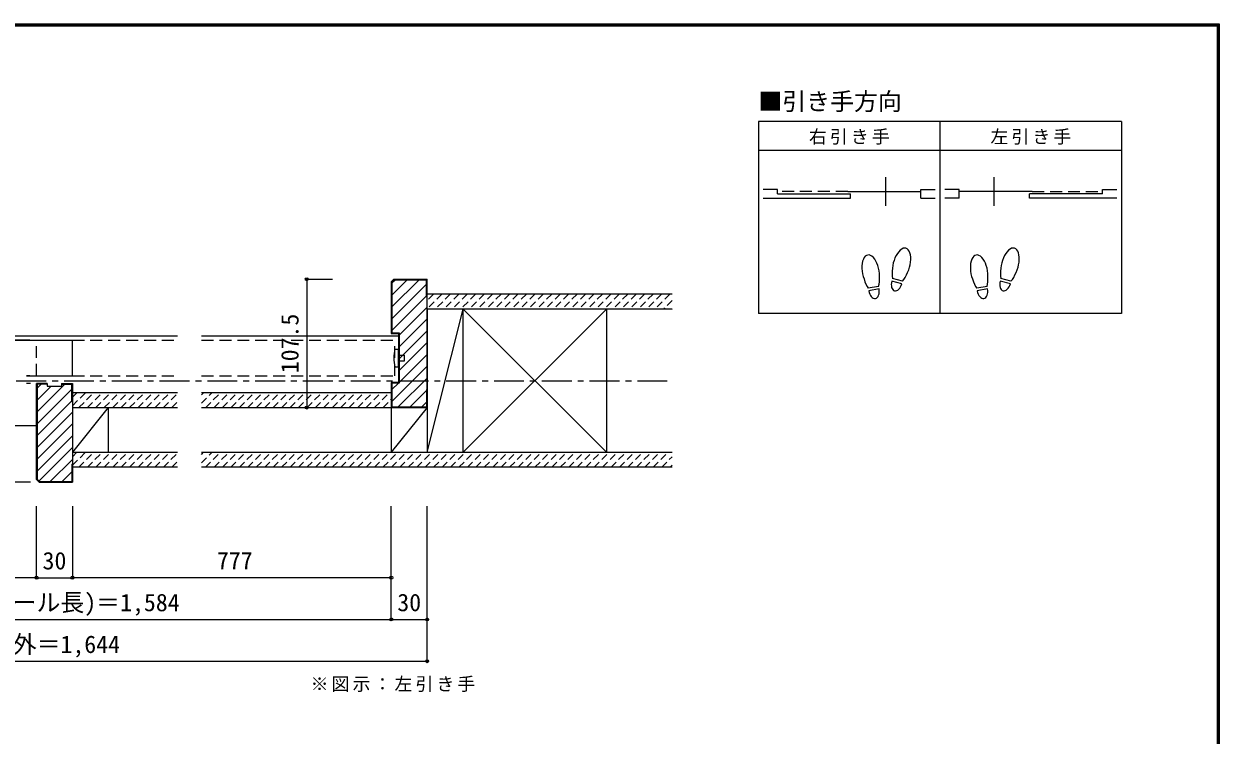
# Model space of a CAD drawing. Units: millimetres at full size, sheet at 1:5; details may follow other scales. Extents: x -973 to 977, y -718 to 696.
# Drawn here: x -24 to 977, y 100 to 696 of the extents above; entities that cross this region are included whole.
import ezdxf
from ezdxf.enums import TextEntityAlignment as Align

# ---------------------------------------------------------------- set-up
doc = ezdxf.new("R2010")
doc.units = ezdxf.units.MM
doc.header["$LTSCALE"] = 5
doc.header["$PDMODE"] = 32
doc.header["$PDSIZE"] = 2.5
for name, pattern in [('CHAIN1', [8, 5, -1, 1, -1]), ('DASHED1', [1.8, 1.2, -0.6]), ('DASHED2', [3, 2, -1])]:
    doc.linetypes.add(name, pattern=pattern)
for name, color, linetype in [('0-1_通り芯', 4, 'CHAIN1'), ('0-2_柱', 3, 'Continuous'), ('0-3_仕上げ', 2, 'Continuous'), ('0-4_枠', 3, 'Continuous'), ('0-6_扉', 2, 'Continuous'), ('0-7_金物', 7, 'Continuous'), ('0-8_戸当り', 3, 'Continuous'), ('0-A_文字', 3, 'Continuous'), ('0-B_寸法', 7, 'Continuous'), ('0-C_ハッチ', 4, 'DASHED1'), ('F-1_枠', 6, 'Continuous')]:
    doc.layers.add(name, color=color, linetype=linetype)
doc.styles.add('ＭＳ ゴシック', font='')
doc.styles.get('ＭＳ ゴシック').set_extended_font_data('MS Gothic')

msp = doc.modelspace()

# ---------------------------------------------------------------- linework, layer by layer
at = {"layer": '0-1_通り芯'}
msp.add_line((-510.347, 396.994), (518.743, 396.994), dxfattribs=at)
at = {"layer": '0-2_柱'}
for p, q in [((313.653, 456.994), (313.653, 336.994)), ((343.653, 336.994), (343.653, 456.994)), ((463.653, 456.994), (463.653, 336.994)), ((46.653, 374.494), (46.653, 336.994)), ((283.653, 374.494), (283.653, 336.994))]:
    msp.add_line(p, q, dxfattribs=at)
at = {"layer": '0-2_柱', "color": 7}
for p, q in [((313.653, 336.994), (343.653, 456.994)), ((343.653, 336.994), (463.653, 456.994)), ((463.653, 336.994), (343.653, 456.994)), ((46.653, 374.494), (16.653, 336.994)), ((313.653, 374.494), (283.653, 336.994))]:
    msp.add_line(p, q, dxfattribs=at)
at = {"layer": '0-3_仕上げ'}
for p, q in [((518.743, 469.494), (313.653, 469.494)), ((518.743, 456.994), (313.653, 456.994)), ((16.653, 386.994), (104.77, 386.994)), ((124.77, 386.994), (283.653, 386.994)), ((283.653, 386.994), (283.653, 374.494)), ((16.653, 374.494), (104.77, 374.494)), ((124.77, 374.494), (283.653, 374.494)), ((16.653, 336.994), (104.77, 336.994)), ((124.77, 336.994), (518.743, 336.994)), ((104.77, 324.494), (16.653, 324.494)), ((518.743, 324.494), (124.77, 324.494))]:
    msp.add_line(p, q, dxfattribs=at)
at = {"layer": '0-4_枠'}
for p, q in [((285.774, 481.994), (283.653, 479.872)), ((285.981, 481.494), (284.153, 479.665)), ((285.774, 481.994), (313.653, 481.994)), ((285.981, 481.494), (313.153, 481.494)), ((313.153, 466.994), (313.153, 481.494)), ((313.653, 374.494), (313.653, 481.994)), ((283.653, 479.872), (283.653, 436.494)), ((284.153, 479.665), (284.153, 436.994)), ((313.153, 466.994), (313.653, 466.994)), ((283.653, 436.494), (289.653, 436.494)), ((284.153, 436.994), (290.153, 436.994)), ((289.653, 436.494), (289.653, 395.494)), ((290.153, 436.994), (290.153, 394.994)), ((-4.347, 394.494), (-13.347, 394.494)), ((-12.847, 393.994), (-12.847, 314.322)), ((-4.347, 393.994), (-12.847, 393.994)), ((-4.347, 394.494), (-4.347, 392.494)), ((-4.347, 392.494), (7.653, 392.494)), ((7.653, 394.494), (7.653, 392.494)), ((7.653, 394.494), (16.653, 394.494)), ((7.653, 393.994), (16.153, 393.994)), ((16.153, 379.494), (16.153, 393.994)), ((16.653, 394.494), (16.653, 311.994)), ((289.653, 395.494), (283.653, 395.494)), ((283.653, 395.494), (283.653, 374.494)), ((290.153, 394.994), (284.153, 394.994)), ((284.153, 394.994), (284.153, 374.994)), ((313.653, 389.494), (313.153, 389.494)), ((313.153, 389.494), (313.153, 374.994)), ((16.153, 379.494), (16.653, 379.494)), ((283.653, 374.494), (313.653, 374.494)), ((284.153, 374.994), (313.153, 374.994)), ((16.153, 326.994), (16.153, 312.494)), ((16.153, 326.994), (16.653, 326.994)), ((-11.018, 312.494), (-12.847, 314.322)), ((-11.226, 311.994), (16.653, 311.994)), ((-11.018, 312.494), (16.153, 312.494))]:
    msp.add_line(p, q, dxfattribs=at)
at = {"layer": '0-4_枠', "color": 4}
for p, q in [((-138.347, 434.494), (104.77, 434.494)), ((124.77, 434.494), (289.653, 434.494)), ((-138.347, 359.494), (-13.347, 359.494))]:
    msp.add_line(p, q, dxfattribs=at)
at = {"layer": '0-4_枠'}
msp.add_lwpolyline([(-11.226, 311.994), (-13.347, 314.115), (-13.347, 394.494)], dxfattribs=at)
at = {"layer": '0-6_扉', "color": 6}
for p, q in [((-138.347, 430.994), (16.653, 430.994)), ((16.653, 400.994), (16.653, 430.994)), ((-21.661, 400.994), (16.653, 400.994))]:
    msp.add_line(p, q, dxfattribs=at)
at = {"layer": '0-6_扉', "linetype": 'DASHED2'}
for p, q in [((-13.347, 400.994), (-13.347, 430.994)), ((-13.347, 430.994), (104.77, 430.994)), ((124.77, 430.994), (286.653, 430.994)), ((286.653, 400.994), (286.653, 430.994)), ((-13.347, 400.994), (104.77, 400.994)), ((124.77, 400.994), (286.653, 400.994))]:
    msp.add_line(p, q, dxfattribs=at)
at = {"layer": '0-7_金物'}
for p, q in [((286.653, 423.494), (289.653, 423.494)), ((289.653, 418.494), (294.653, 418.494))]:
    msp.add_line(p, q, dxfattribs=at)
for points in [[(286.653, 408.494), (289.653, 408.494), (289.653, 423.494)], [(289.653, 413.494), (294.653, 413.494), (294.653, 418.494)]]:
    msp.add_lwpolyline(points, dxfattribs=at)
msp.add_arc((317.104, 415.994), 31.361, 166.16368, 193.83629, dxfattribs=at)
at = {"layer": '0-8_戸当り'}
for p, q in [((697.586, 543.354), (697.586, 567.354)), ((788.386, 543.354), (788.386, 567.354)), ((711.079, 478.206), (702.598, 480.478)), ((711.622, 480.235), (703.142, 482.507)), ((801.879, 478.206), (793.398, 480.478)), ((802.422, 480.235), (793.942, 482.507)), ((691.611, 475.878), (682.965, 474.353)), ((691.976, 473.81), (683.33, 472.285)), ((782.411, 475.878), (773.765, 474.353)), ((782.776, 473.81), (774.13, 472.285))]:
    msp.add_line(p, q, dxfattribs=at)
at = {"layer": '0-8_戸当り', "color": 2}
for p, q in [((606.986, 557.154), (594.986, 557.154)), ((606.986, 553.554), (606.986, 557.154)), ((606.986, 553.554), (668.186, 553.554)), ((665.786, 555.354), (726.986, 555.354)), ((668.186, 549.954), (668.186, 553.554)), ((726.986, 549.954), (726.986, 557.154)), ((726.986, 557.154), (738.986, 557.154)), ((758.986, 557.154), (746.986, 557.154)), ((758.986, 549.954), (758.986, 557.154)), ((820.186, 555.354), (758.986, 555.354)), ((817.786, 549.954), (817.786, 553.554)), ((878.986, 553.554), (817.786, 553.554)), ((878.986, 553.554), (878.986, 557.154)), ((878.986, 557.154), (890.986, 557.154)), ((594.986, 549.954), (668.186, 549.954)), ((726.986, 549.954), (738.986, 549.954)), ((758.986, 549.954), (746.986, 549.954)), ((890.986, 549.954), (817.786, 549.954))]:
    msp.add_line(p, q, dxfattribs=at)
at = {"layer": '0-8_戸当り', "color": 2, "linetype": 'DASHED2'}
for p, q in [((665.786, 555.354), (606.986, 555.354)), ((820.186, 555.354), (878.986, 555.354))]:
    msp.add_line(p, q, dxfattribs=at)
at = {"layer": '0-8_戸当り'}
for centre, major_axis, ratio, start_param, end_param in [((684.95, 488.377), (-2.445, 13.867), 0.5, 4.34059143, 8.22577918), ((710.867, 494.378), (3.644, 13.601), 0.5, 4.34059143, 8.22577918), ((775.75, 488.377), (-2.445, 13.867), 0.5, 4.34059143, 8.22577918), ((801.667, 494.378), (3.644, 13.601), 0.5, 4.34059143, 8.22577918), ((710.763, 493.989), (4.416, 16.48), 0.4, 1.85063327, 2.44287679), ((801.563, 493.989), (4.416, 16.48), 0.4, 1.85063327, 2.44287679), ((685.02, 487.981), (-2.963, 16.802), 0.4, 1.85063327, 2.44287679), ((685.02, 487.981), (-2.963, 16.802), 0.4, 3.84030852, 4.43255203), ((706.838, 479.342), (1.894, 7.067), 0.6, 1.57079633, 4.71238898), ((710.763, 493.989), (4.416, 16.48), 0.4, 3.84030852, 4.43255203), ((775.82, 487.981), (-2.963, 16.802), 0.4, 1.85063327, 2.44287679), ((775.82, 487.981), (-2.963, 16.802), 0.4, 3.84030852, 4.43255203), ((797.638, 479.342), (1.894, 7.067), 0.6, 1.57079633, 4.71238898), ((801.563, 493.989), (4.416, 16.48), 0.4, 3.84030852, 4.43255203), ((687.653, 473.047), (-1.27, 7.205), 0.6, 1.57079633, 4.71238898), ((778.453, 473.047), (-1.27, 7.205), 0.6, 1.57079633, 4.71238898)]:
    msp.add_ellipse(centre, major_axis=major_axis, ratio=ratio, start_param=start_param, end_param=end_param, dxfattribs=at)
at = {"layer": '0-A_文字'}
for p, q in [((894.986, 614.167), (590.986, 614.167)), ((590.986, 614.167), (590.986, 453.167)), ((742.986, 614.167), (742.986, 453.167)), ((894.986, 614.167), (894.986, 453.167)), ((590.986, 590.167), (894.986, 590.167)), ((894.986, 453.167), (590.986, 453.167))]:
    msp.add_line(p, q, dxfattribs=at)
at = {"layer": '0-B_寸法', "color": 4}
for p, q in [((212.888, 481.994), (212.888, 374.494)), ((212.888, 481.994), (234.366, 481.994)), ((-19.005, 430.994), (-44.052, 430.994)), ((-19.005, 400.994), (-21.661, 400.994)), ((-18.41, 394.494), (-21.661, 394.494)), ((212.888, 374.494), (234.366, 374.494)), ((-18.41, 311.994), (-44.052, 311.994)), ((-13.347, 231.994), (-13.347, 291.994)), ((16.653, 291.994), (16.653, 231.994)), ((283.653, 196.994), (283.653, 291.994)), ((313.653, 161.994), (313.653, 291.994)), ((-13.347, 231.994), (-280.347, 231.994)), ((-13.347, 231.994), (16.653, 231.994)), ((283.653, 231.994), (16.653, 231.994)), ((-310.347, 196.994), (313.653, 196.994)), ((-310.347, 161.994), (313.653, 161.994))]:
    msp.add_line(p, q, dxfattribs=at)
at = {"layer": '0-B_寸法'}
for p in [(212.888, 481.994), (212.888, 374.494), (-13.347, 231.994), (16.653, 231.994), (283.653, 231.994), (283.653, 196.994), (313.653, 196.994), (313.653, 161.994)]:
    msp.add_point(p, dxfattribs=at)
at = {"layer": '0-C_ハッチ', "linetype": 'Continuous'}
for p, q in [((284.153, 458.817), (306.829, 481.494)), ((284.153, 468.717), (296.93, 481.494)), ((284.153, 478.616), (287.03, 481.494)), ((284.153, 448.918), (313.153, 477.918)), ((284.153, 439.018), (313.153, 468.018)), ((290.153, 435.119), (313.653, 458.619)), ((290.153, 425.219), (313.653, 448.719)), ((290.153, 415.32), (313.653, 438.82)), ((290.153, 405.42), (313.653, 428.92)), ((290.153, 395.521), (313.653, 419.021)), ((284.153, 379.621), (313.653, 409.121)), ((-12.847, 370.812), (10.334, 393.994)), ((-12.847, 390.611), (-9.464, 393.994)), ((-12.847, 380.712), (-1.065, 392.494)), ((284.153, 389.521), (289.626, 394.994)), ((289.425, 374.994), (313.653, 399.222)), ((-12.847, 360.913), (16.153, 389.913)), ((299.324, 374.994), (313.153, 388.822)), ((-12.847, 351.013), (16.153, 380.013)), ((-12.847, 341.114), (16.653, 370.614)), ((309.224, 374.994), (313.153, 378.923)), ((-12.847, 331.214), (16.653, 360.714)), ((-12.847, 321.315), (16.653, 350.815)), ((-11.393, 312.869), (16.653, 340.915)), ((-1.869, 312.494), (16.653, 331.016)), ((8.03, 312.494), (16.153, 320.616))]:
    msp.add_line(p, q, dxfattribs=at)
at = {"layer": '0-C_ハッチ'}
for p, q in [((318.901, 469.494), (313.653, 464.246)), ((325.972, 469.494), (313.653, 457.175)), ((333.043, 469.494), (320.543, 456.994)), ((340.114, 469.494), (327.614, 456.994)), ((347.185, 469.494), (334.685, 456.994)), ((354.256, 469.494), (341.756, 456.994)), ((361.327, 469.494), (348.827, 456.994)), ((368.398, 469.494), (355.898, 456.994)), ((375.47, 469.494), (362.97, 456.994)), ((382.541, 469.494), (370.041, 456.994)), ((389.612, 469.494), (377.112, 456.994)), ((396.683, 469.494), (384.183, 456.994)), ((403.754, 469.494), (391.254, 456.994)), ((410.825, 469.494), (398.325, 456.994)), ((417.896, 469.494), (405.396, 456.994)), ((424.967, 469.494), (412.467, 456.994)), ((432.038, 469.494), (419.538, 456.994)), ((439.109, 469.494), (426.609, 456.994)), ((446.18, 469.494), (433.68, 456.994)), ((453.251, 469.494), (440.751, 456.994)), ((460.322, 469.494), (447.822, 456.994)), ((467.393, 469.494), (454.893, 456.994)), ((474.464, 469.494), (461.964, 456.994)), ((481.536, 469.494), (469.036, 456.994)), ((488.607, 469.494), (476.107, 456.994)), ((495.678, 469.494), (483.178, 456.994)), ((502.749, 469.494), (490.249, 456.994)), ((509.82, 469.494), (497.32, 456.994)), ((516.891, 469.494), (504.391, 456.994)), ((518.743, 464.275), (511.462, 456.994)), ((518.743, 457.203), (518.533, 456.994)), ((16.653, 376.058), (27.589, 386.994)), ((16.653, 383.129), (20.518, 386.994)), ((22.16, 374.494), (34.66, 386.994)), ((29.231, 374.494), (41.731, 386.994)), ((36.302, 374.494), (48.802, 386.994)), ((43.373, 374.494), (55.873, 386.994)), ((50.444, 374.494), (62.944, 386.994)), ((57.515, 374.494), (70.015, 386.994)), ((64.586, 374.494), (77.086, 386.994)), ((71.657, 374.494), (84.157, 386.994)), ((78.728, 374.494), (91.228, 386.994)), ((85.8, 374.494), (98.3, 386.994)), ((92.871, 374.494), (104.77, 386.393)), ((124.77, 378.109), (133.655, 386.994)), ((124.77, 385.18), (126.584, 386.994)), ((128.226, 374.494), (140.726, 386.994)), ((135.297, 374.494), (147.797, 386.994)), ((142.368, 374.494), (154.868, 386.994)), ((149.439, 374.494), (161.939, 386.994)), ((156.51, 374.494), (169.01, 386.994)), ((163.581, 374.494), (176.081, 386.994)), ((170.652, 374.494), (183.152, 386.994)), ((177.723, 374.494), (190.223, 386.994)), ((184.794, 374.494), (197.294, 386.994)), ((191.866, 374.494), (204.366, 386.994)), ((198.937, 374.494), (211.437, 386.994)), ((206.008, 374.494), (218.508, 386.994)), ((213.079, 374.494), (225.579, 386.994)), ((220.15, 374.494), (232.65, 386.994)), ((227.221, 374.494), (239.721, 386.994)), ((234.292, 374.494), (246.792, 386.994)), ((241.363, 374.494), (253.863, 386.994)), ((248.434, 374.494), (260.934, 386.994)), ((255.505, 374.494), (268.005, 386.994)), ((262.576, 374.494), (275.076, 386.994)), ((269.647, 374.494), (282.147, 386.994)), ((276.718, 374.494), (283.653, 381.428)), ((99.942, 374.494), (104.77, 379.322)), ((16.653, 326.131), (27.515, 336.994)), ((16.653, 333.203), (20.444, 336.994)), ((22.086, 324.494), (34.586, 336.994)), ((29.157, 324.494), (41.657, 336.994)), ((36.228, 324.494), (48.729, 336.994)), ((43.3, 324.494), (55.8, 336.994)), ((50.371, 324.494), (62.871, 336.994)), ((57.442, 324.494), (69.942, 336.994)), ((64.513, 324.494), (77.013, 336.994)), ((71.584, 324.494), (84.084, 336.994)), ((78.655, 324.494), (91.155, 336.994)), ((85.726, 324.494), (98.226, 336.994)), ((92.797, 324.494), (104.77, 336.467)), ((124.77, 328.183), (133.581, 336.994)), ((124.77, 335.254), (126.51, 336.994)), ((128.152, 324.494), (140.652, 336.994)), ((135.223, 324.494), (147.723, 336.994)), ((142.295, 324.494), (154.795, 336.994)), ((149.366, 324.494), (161.866, 336.994)), ((156.437, 324.494), (168.937, 336.994)), ((163.508, 324.494), (176.008, 336.994)), ((170.579, 324.494), (183.079, 336.994)), ((177.65, 324.494), (190.15, 336.994)), ((184.721, 324.494), (197.221, 336.994)), ((191.792, 324.494), (204.292, 336.994)), ((198.863, 324.494), (211.363, 336.994)), ((205.934, 324.494), (218.434, 336.994)), ((213.005, 324.494), (225.505, 336.994)), ((220.076, 324.494), (232.576, 336.994)), ((227.147, 324.494), (239.647, 336.994)), ((234.218, 324.494), (246.718, 336.994)), ((241.289, 324.494), (253.79, 336.994)), ((248.361, 324.494), (260.861, 336.994)), ((255.432, 324.494), (267.932, 336.994)), ((262.503, 324.494), (275.003, 336.994)), ((269.574, 324.494), (282.074, 336.994)), ((276.645, 324.494), (289.145, 336.994)), ((283.716, 324.494), (296.216, 336.994)), ((290.787, 324.494), (303.287, 336.994)), ((297.858, 324.494), (310.358, 336.994)), ((304.929, 324.494), (317.429, 336.994)), ((312, 324.494), (324.5, 336.994)), ((319.071, 324.494), (331.571, 336.994)), ((326.142, 324.494), (338.642, 336.994)), ((333.213, 324.494), (345.713, 336.994)), ((340.284, 324.494), (352.784, 336.994)), ((347.355, 324.494), (359.856, 336.994)), ((354.427, 324.494), (366.927, 336.994)), ((361.498, 324.494), (373.998, 336.994)), ((368.569, 324.494), (381.069, 336.994)), ((375.64, 324.494), (388.14, 336.994)), ((382.711, 324.494), (395.211, 336.994)), ((389.782, 324.494), (402.282, 336.994)), ((396.853, 324.494), (409.353, 336.994)), ((403.924, 324.494), (416.424, 336.994)), ((410.995, 324.494), (423.495, 336.994)), ((418.066, 324.494), (430.566, 336.994)), ((425.137, 324.494), (437.637, 336.994)), ((432.208, 324.494), (444.708, 336.994)), ((439.279, 324.494), (451.779, 336.994)), ((446.35, 324.494), (458.85, 336.994)), ((453.421, 324.494), (465.922, 336.994)), ((460.493, 324.494), (472.993, 336.994)), ((467.564, 324.494), (480.064, 336.994)), ((474.635, 324.494), (487.135, 336.994)), ((481.706, 324.494), (494.206, 336.994)), ((488.777, 324.494), (501.277, 336.994)), ((495.848, 324.494), (508.348, 336.994)), ((502.919, 324.494), (515.419, 336.994)), ((509.99, 324.494), (518.743, 333.246)), ((99.868, 324.494), (104.77, 329.396)), ((517.061, 324.494), (518.743, 326.175))]:
    msp.add_line(p, q, dxfattribs=at)
at = {"layer": 'F-1_枠'}
for p, q in [((-973.347, 695.833), (976.653, 695.833)), ((-973.347, 695), (976.653, 695)), ((-973.347, 694.167), (976.653, 694.167)), ((974.986, 695.833), (974.986, -700.833)), ((975.82, 695.833), (975.82, -700.833)), ((976.653, 695.833), (976.653, -700.833))]:
    msp.add_line(p, q, dxfattribs=at)

# ---------------------------------------------------------------- texts
at = {"layer": '0-A_文字', "color": 7, "style": 'ＭＳ ゴシック'}
msp.add_text('■引き手方向', height=14.66, dxfattribs=at).set_placement((590.986, 619.167), align=Align.BOTTOM_LEFT)
at = {"layer": '0-A_文字', "color": 7, "char_height": 11, "attachment_point": 7, "style": 'ＭＳ ゴシック'}
for s, insert in [('\\T1.17;右引き手', (633.236, 594.667)), ('\\T1.17;左引き手', (785.236, 594.667)), ('\\T1.17;※図示：左引き手', (216.061, 136.263))]:
    msp.add_mtext(s, dxfattribs=dict(at, insert=insert))
at = {"layer": '0-B_寸法', "style": 'ＭＳ ゴシック'}
msp.add_text('107.5', height=14.66, rotation=90, dxfattribs=at).set_placement((210.388, 403.244), align=Align.BOTTOM_LEFT)
for s, p in [('30', (-8.347, 234.494)), ('777', (137.653, 234.494)), ('枠内(レール長)＝1,584', (-103.347, 199.494)), ('30', (288.653, 199.494)), ('枠外＝1,644', (-53.347, 164.494))]:
    msp.add_text(s, height=14.66, dxfattribs=at).set_placement(p, align=Align.BOTTOM_LEFT)

doc.saveas('drawing.dxf')
